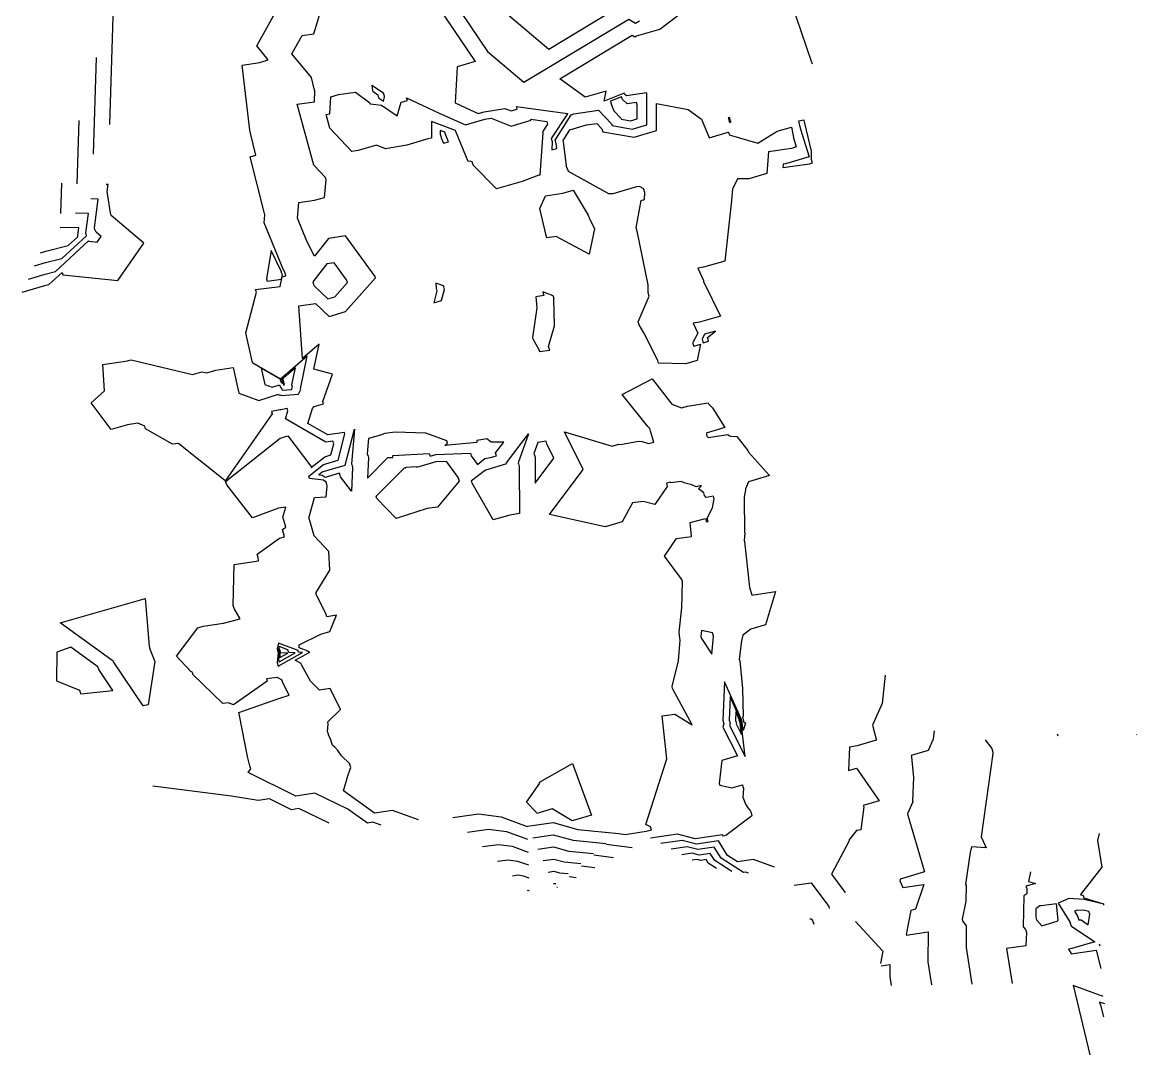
# Model space of a CAD drawing. Header units: metres. Extents: x 706150 to 707002, y 953723 to 954386.
# Drawn here: x 706855.5 to 707002.2, y 954018 to 954154 of the extents above; entities that cross this region are included whole.
import ezdxf

# ---------------------------------------------------------------- set-up
doc = ezdxf.new("R2010")
doc.units = ezdxf.units.M

msp = doc.modelspace()

# ---------------------------------------------------------------- linework, layer by layer
at = {"layer": 'CONTOUR_85'}
for points in [[(706925.3927, 954040.5828, 85), (706925.4765, 954040.5946, 85), (706925.5584, 954040.5723, 85), (706925.6921, 954040.559, 85)], [(706921.9681, 954039.6658, 85), (706922.0531, 954039.6782, 85), (706922.1272, 954039.6676, 85), (706922.2131, 954039.6367, 85)], [(706925.8286, 954040.091, 85), (706925.9342, 954040.0771, 85)]]:
    msp.add_polyline3d(points, dxfattribs=at)
at = {"layer": 'CONTOUR_86'}
for points in [[(706924.7111, 954042.0886, 86), (706925.4496, 954042.1929, 86), (706926.1708, 954041.9967, 86), (706927.3494, 954041.8794, 86)], [(706920.0004, 954041.5861, 86), (706920.7495, 954041.6953, 86), (706921.4021, 954041.6024, 86), (706922.1592, 954041.3293, 86)], [(706927.4586, 954041.5048, 86), (706928.3886, 954041.3827, 86)]]:
    msp.add_polyline3d(points, dxfattribs=at)
at = {"layer": 'CONTOUR_87'}
for points in [[(706918.0326, 954043.5064, 87), (706919.4459, 954043.7123, 87), (706920.6771, 954043.5371, 87), (706922.1053, 954043.022, 87)], [(706924.0294, 954043.5945, 87), (706925.4226, 954043.7912, 87), (706926.7832, 954043.4212, 87), (706929.0066, 954043.1997, 87)], [(706929.0886, 954042.9186, 87), (706930.843, 954042.6884, 87)]]:
    msp.add_polyline3d(points, dxfattribs=at)
at = {"layer": 'CONTOUR_88'}
for points in [[(706916.0649, 954045.4267, 88), (706918.1423, 954045.7294, 88), (706919.952, 954045.4719, 88), (706922.0513, 954044.7147, 88)], [(706923.3477, 954045.1004, 88), (706925.3957, 954045.3895, 88), (706927.3956, 954044.8456, 88), (706930.6639, 954044.5201, 88)], [(706930.7186, 954044.3324, 88), (706933.2974, 954043.994, 88)]]:
    msp.add_polyline3d(points, dxfattribs=at)
at = {"layer": 'CONTOUR_89'}
for points in [[(706914.0972, 954047.347, 89), (706916.8387, 954047.7465, 89), (706919.227, 954047.4066, 89), (706921.9974, 954046.4073, 89)], [(706922.666, 954046.6062, 89), (706925.3687, 954046.9878, 89), (706928.008, 954046.27, 89), (706932.3211, 954045.8404, 89)], [(706932.3486, 954045.7463, 89), (706935.7518, 954045.2996, 89)], [(706959.1384, 954035.9096, 89), (706959.3195, 954035.9359, 89), (706959.5056, 954035.6845, 89), (706959.6502, 954035.2217, 89)]]:
    msp.add_polyline3d(points, dxfattribs=at)
at = {"layer": 'CONTOUR_90'}
for points in [[(706922.4118, 954141.2153, 90), (706924.5047, 954140.9268, 90), (706924.6134, 954140.5791, 90), (706923.9464, 954139.5671, 90), (706923.9867, 954139.4382, 90), (706923.5946, 954133.8496, 90), (706923.4864, 954133.833, 90), (706921.2698, 954133.0332, 90), (706917.9059, 954132.0383, 90), (706914.8286, 954135.1681, 90), (706914.6899, 954135.6117, 90), (706914.4542, 954135.7038, 90), (706914.1767, 954135.6636, 90), (706912.5497, 954139.6086, 90), (706912.5141, 954139.7309, 90), (706909.3462, 954140.909, 90), (706909.3311, 954138.713, 90), (706908.8682, 954138.6482, 90), (706906.1004, 954137.8205, 90), (706903.28, 954137.3178, 90), (706902.0928, 954137.7944, 90), (706899.6935, 954137.0807, 90), (706898.863, 954136.9604, 90), (706895.9621, 954140.0383, 90), (706895.471, 954141.8314, 90), (706895.9806, 954141.9053, 90), (706896.078, 954144.1665, 90), (706897.123, 954144.4768, 90), (706899.3507, 954144.7843, 90), (706901.2093, 954143.3835, 90), (706901.2568, 954143.2315, 90), (706902.7771, 954143.0795, 90), (706904.8318, 954141.6476, 90), (706905.3464, 954143.4518, 90), (706906.1658, 954143.6944, 90), (706906.0616, 954144.0518, 90), (706910.3321, 954142.0094, 90), (706913.8146, 954140.4589, 90), (706916.3747, 954141.2169, 90), (706917.1881, 954141.3415, 90), (706919.8176, 954140.3188, 90), (706922.4451, 954141.1032, 90), (706922.4118, 954141.2153, 90)], [(706927.2168, 954134.7939, 90), (706927.1451, 954134.7829, 90), (706926.724, 954138.2582, 90), (706926.6697, 954138.4317, 90), (706927.5294, 954139.804, 90), (706929.7353, 954140.4594, 90), (706931.0812, 954140.6665, 90), (706931.7787, 954139.9318, 90), (706931.891, 954139.5466, 90), (706935.9978, 954138.8561, 90), (706938.9415, 954139.7253, 90), (706938.942, 954143.2998, 90), (706943.1306, 954142.4836, 90), (706944.8962, 954141.2333, 90), (706945.8551, 954138.9024, 90), (706945.8902, 954138.782, 90), (706948.4077, 954139.5313, 90), (706948.4128, 954139.5316, 90), (706948.5176, 954139.1721, 90), (706952.284, 954138.0478, 90), (706954.8193, 954139.6307, 90), (706956.7092, 954140.1897, 90), (706956.9782, 954138.7928, 90), (706957.0054, 954138.7059, 90), (706957.12, 954138.3128, 90), (706957.3509, 954137.5655, 90), (706956.7047, 954137.3754, 90), (706953.7161, 954136.9138, 90), (706953.4926, 954134.065, 90), (706951.0988, 954133.3535, 90), (706949.5989, 954133.3692, 90), (706948.9409, 954132.0128, 90), (706948.8047, 954130.5443, 90), (706948.8323, 954130.4497, 90), (706947.9312, 954122.5446, 90), (706945.1499, 954121.7181, 90), (706944.4127, 954121.6052, 90), (706945.1267, 954119.9684, 90), (706945.1564, 954119.8665, 90), (706947.3607, 954115.2861, 90), (706944.6109, 954114.4728, 90), (706943.7904, 954114.3488, 90), (706944.383, 954113.0219, 90), (706943.7215, 954111.7937, 90), (706943.7534, 954111.6846, 90), (706943.8615, 954111.3137, 90), (706944.7563, 954111.5873, 90), (706944.3013, 954109.443, 90), (706942.7949, 954108.9955, 90), (706939.2191, 954109.0711, 90), (706939.1111, 954109.4414, 90), (706939.0791, 954109.5511, 90), (706937.2941, 954113.0806, 90), (706936.6708, 954114.1461, 90), (706936.5561, 954114.5393, 90), (706937.9837, 954117.9235, 90), (706937.8607, 954118.3451, 90), (706937.8445, 954119.3983, 90), (706936.4217, 954126.4684, 90), (706936.2787, 954126.9261, 90), (706936.9347, 954130.5248, 90), (706937.3546, 954130.6502, 90), (706937.4104, 954131.5563, 90), (706937.2871, 954131.979, 90), (706937.2692, 954132.0363, 90), (706936.6974, 954132.3623, 90), (706936.3009, 954132.3007, 90), (706933.2087, 954131.3891, 90), (706932.6853, 954131.3853, 90), (706927.3638, 954134.3233, 90), (706927.2168, 954134.7939, 90)], [(706926.6241, 954131.4678, 90), (706927.9673, 954131.8651, 90), (706929.9763, 954128.5965, 90), (706930.0831, 954128.2303, 90), (706930.7971, 954126.7631, 90), (706930.1032, 954123.4244, 90), (706925.7294, 954125.7818, 90), (706924.5356, 954125.5974, 90), (706924.4409, 954125.9221, 90), (706923.5942, 954129.4552, 90), (706924.3303, 954131.1135, 90), (706926.6241, 954131.4678, 90)], [(706933.9786, 954047.1601, 90), (706934.8444, 954047.0465, 90), (706937.5841, 954047.4515, 90), (706938.2841, 954047.6594, 90), (706938.1729, 954048.0326, 90), (706937.5719, 954048.3537, 90), (706940.3175, 954057.0115, 90), (706939.6968, 954062.6334, 90), (706941.375, 954062.8859, 90), (706943.6494, 954061.4716, 90), (706941.0683, 954066.273, 90), (706940.9947, 954066.5252, 90), (706941.8484, 954069.892, 90), (706942.0877, 954072.6076, 90), (706942.0144, 954072.8591, 90), (706941.9164, 954073.6784, 90), (706942.2903, 954076.8897, 90), (706942.3779, 954080.3335, 90), (706942.2888, 954080.6127, 90), (706939.989, 954083.6749, 90), (706941.5843, 954085.983, 90), (706943.5651, 954086.2781, 90), (706943.3733, 954088.1032, 90), (706945.4045, 954088.6335, 90), (706945.536, 954088.192, 90), (706945.7569, 954088.2254, 90), (706945.7484, 954088.2545, 90), (706945.6169, 954088.696, 90), (706946.3356, 954090.0418, 90), (706946.5641, 954091.2094, 90), (706946.4537, 954091.5627, 90), (706945.4931, 954091.4149, 90), (706945.2741, 954091.6861, 90), (706945.1727, 954092.0338, 90), (706944.4789, 954092.5337, 90), (706944.841, 954092.9125, 90), (706944.8151, 954093.0015, 90), (706944.1662, 954092.8106, 90), (706943.5907, 954093.0829, 90), (706942.726, 954093.2916, 90), (706942.2134, 954093.5233, 90), (706940.8096, 954093.3534, 90), (706940.7868, 954093.4317, 90), (706940.2552, 954093.2735, 90), (706940.3723, 954092.8718, 90), (706938.7316, 954090.4702, 90), (706937.2053, 954090.8944, 90), (706935.8019, 954090.6849, 90), (706934.4385, 954088.2015, 90), (706932.1907, 954087.5367, 90), (706924.8598, 954089.176, 90), (706929.2866, 954095.0969, 90), (706926.8537, 954100.0501, 90), (706933.1171, 954098.1661, 90), (706933.9758, 954098.4204, 90), (706934.2271, 954098.366, 90), (706936.5945, 954098.802, 90), (706937.0502, 954098.7986, 90), (706937.9006, 954098.5071, 90), (706938.5841, 954098.7105, 90), (706938.1811, 954100.1233, 90), (706938.0679, 954100.5113, 90), (706937.8031, 954100.7426, 90), (706934.4155, 954104.9492, 90), (706938.4049, 954107.0146, 90), (706940.9545, 954103.6899, 90), (706942.2312, 954103.2055, 90), (706943.05, 954103.4466, 90), (706945.7757, 954103.8659, 90), (706945.8109, 954103.7454, 90), (706946.3135, 954103.2039, 90), (706947.9664, 954100.6256, 90), (706945.5003, 954099.8968, 90), (706945.5372, 954099.7701, 90), (706945.5457, 954099.6471, 90), (706945.5822, 954099.5221, 90), (706945.6307, 954099.4541, 90), (706945.7712, 954099.3062, 90), (706948.3246, 954099.6783, 90), (706948.5407, 954099.5301, 90), (706948.7672, 954099.4632, 90), (706949.5134, 954099.4391, 90), (706950.9814, 954097.6013, 90), (706951.0434, 954097.3888, 90), (706953.8096, 954094.2803, 90), (706951.0529, 954093.4686, 90), (706950.6571, 954092.5365, 90), (706950.6886, 954092.4285, 90), (706950.5118, 954091.4393, 90), (706950.528, 954086.8461, 90), (706950.5639, 954086.7231, 90), (706950.5022, 954085.7318, 90), (706950.5425, 954085.5938, 90), (706951.1995, 954079.574, 90), (706951.4872, 954078.6071, 90), (706951.5092, 954078.5316, 90), (706954.6195, 954079.0121, 90), (706953.3166, 954074.6347, 90), (706951.3804, 954074.0594, 90), (706950.3007, 954073.2896, 90), (706950.1226, 954072.5431, 90), (706949.83, 954070.1136, 90), (706949.9016, 954069.8845, 90), (706950.2913, 954066.2687, 90), (706950.3463, 954062.6025, 90), (706950.2793, 954062.3856, 90), (706950.2984, 954062.3245, 90), (706950.4206, 954061.9056, 90), (706950.6498, 954061.7033, 90), (706950.3636, 954060.7362, 90), (706950.236, 954061.7987, 90), (706950.2344, 954061.8042, 90), (706950.096, 954062.2787, 90), (706947.9008, 954067.119, 90), (706947.6839, 954062.0613, 90), (706947.8223, 954061.5868, 90), (706947.8239, 954061.5813, 90), (706947.6701, 954061.1601, 90), (706949.5978, 954057.3704, 90), (706947.5731, 954056.769, 90), (706947.2175, 954053.7523, 90), (706947.2905, 954053.5022, 90), (706948.8753, 954053.1511, 90), (706950.2628, 954053.5633, 90), (706950.3199, 954053.3674, 90), (706950.4028, 954053.0833, 90), (706950.3118, 954051.935, 90), (706950.4809, 954051.5137, 90), (706950.6623, 954051.0048, 90), (706950.9747, 954050.5309, 90), (706951.287, 954050.1698, 90), (706951.3656, 954050.0046, 90), (706951.4885, 954049.5832, 90), (706951.5068, 954049.5246, 90), (706951.4542, 954049.4631, 90), (706948.0701, 954046.8845, 90), (706947.7735, 954046.7968, 90), (706947.6497, 954046.9945, 90), (706944.0235, 954046.4466, 90), (706941.6977, 954047.0775, 90), (706938.1768, 954046.5504, 90)], [(706898.82, 954092.2178, 90), (706897.3836, 954094.1107, 90), (706897.3185, 954094.3189, 90), (706897.2392, 954094.5907, 90), (706895.3425, 954094.0302, 90), (706894.9494, 954094.3154, 90), (706894.5545, 954094.3612, 90), (706894.5326, 954094.4314, 90), (706894.9464, 954094.7629, 90), (706897.9916, 954095.6628, 90), (706899.2239, 954100.3935, 90), (706898.8132, 954095.8385, 90), (706898.8349, 954095.7688, 90), (706898.9546, 954095.3585, 90), (706898.82, 954092.2178, 90)], [(706920.8916, 954095.4817, 90), (706920.9219, 954089.2833, 90), (706919.6605, 954089.095, 90), (706917.4686, 954088.4503, 90), (706914.7125, 954093.2811, 90), (706914.6103, 954093.6315, 90), (706916.4283, 954095.0522, 90), (706916.6495, 954095.0949, 90), (706919.2609, 954095.8707, 90), (706919.2284, 954095.982, 90), (706922.126, 954099.7972, 90), (706920.7439, 954095.9617, 90), (706920.7764, 954095.8502, 90), (706920.8916, 954095.4817, 90)], [(706912.9757, 954093.5339, 90), (706910.14, 954090.1391, 90), (706908.7742, 954089.9411, 90), (706904.6728, 954088.6489, 90), (706902.1549, 954091.2919, 90), (706902.062, 954091.5893, 90), (706905.7879, 954095.3303, 90), (706905.9745, 954095.3306, 90), (706905.9746, 954095.4112, 90), (706907.3789, 954095.4847, 90), (706907.4104, 954095.3766, 90), (706909.9675, 954096.136, 90), (706911.2922, 954096.1913, 90), (706911.3215, 954096.0908, 90), (706912.8329, 954094.0139, 90), (706912.8746, 954093.8802, 90), (706912.9757, 954093.5339, 90)], [(706944.8634, 954073.9037, 90), (706944.7866, 954073.1166, 90), (706944.8636, 954072.8525, 90), (706946.2198, 954070.7614, 90), (706946.456, 954073.0909, 90), (706946.393, 954073.3068, 90), (706946.316, 954073.5709, 90), (706944.8634, 954073.9037, 90)], [(706927.8971, 954056.3643, 90), (706930.3503, 954049.6746, 90), (706930.3823, 954049.5649, 90), (706927.8674, 954048.8166, 90), (706925.2225, 954050.4024, 90), (706923.1874, 954049.8031, 90), (706923.1348, 954049.9834, 90), (706921.8458, 954051.2831, 90), (706923.6001, 954053.7885, 90), (706923.5576, 954053.9342, 90), (706927.8971, 954056.3643, 90)], [(706912.1294, 954049.2673, 90), (706915.5351, 954049.7636, 90), (706918.5019, 954049.3414, 90), (706921.9435, 954048.1, 90)], [(706921.9843, 954048.1121, 90), (706925.3418, 954048.5861, 90), (706928.6204, 954047.6944, 90), (706933.9784, 954047.1608, 90)], [(706957.0749, 954040.3364, 90), (706959.3136, 954040.6626, 90), (706961.6147, 954037.5534, 90), (706961.6983, 954037.286, 90)]]:
    msp.add_polyline3d(points, dxfattribs=at)
at = {"layer": 'CONTOUR_91'}
for points in [[(706906.3429, 954161.7841, 91), (706915.0706, 954148.8172, 91), (706912.7203, 954148.1223, 91), (706912.4675, 954143.3749, 91), (706914.4096, 954142.4461, 91), (706915.4804, 954141.9694, 91), (706916.2676, 954142.2024, 91), (706919.0038, 954142.6216, 91), (706919.8123, 954142.3072, 91), (706920.6203, 954142.5484, 91), (706920.513, 954142.9083, 91), (706927.2364, 954141.9817, 91), (706927.2536, 954141.9267, 91), (706925.111, 954138.6759, 91), (706925.2404, 954138.2618, 91), (706925.1637, 954137.1681, 91), (706925.8356, 954137.3674, 91), (706925.7541, 954138.0403, 91), (706925.622, 954138.4628, 91), (706927.7151, 954141.804, 91), (706928.0642, 954141.9077, 91), (706931.3411, 954142.4119, 91), (706933.0393, 954140.623, 91), (706933.112, 954140.3738, 91), (706935.7691, 954139.927, 91), (706937.6737, 954140.4894, 91), (706937.6743, 954144.5601, 91), (706937.6373, 954144.687, 91), (706934.9967, 954144.2824, 91), (706934.7447, 954144.513, 91), (706934.7016, 954144.651, 91), (706932.0646, 954143.6084, 91), (706932.3082, 954144.91, 91), (706929.5814, 954144.0998, 91), (706926.2357, 954146.5518, 91), (706935.7492, 954152.2823, 91), (706936.1054, 954152.0705, 91), (706936.3081, 954152.1855, 91), (706939.3911, 954153.0928, 91), (706944.1233, 954156.6805, 91)], [(706956.0397, 954158.5504, 91), (706959.3139, 954148.8788, 91), (706959.433, 954148.4978, 91)], [(706907.6304, 954048.9473, 91), (706904.22, 954050.1919, 91), (706901.8598, 954049.847, 91), (706897.773, 954052.7581, 91), (706898.3352, 954054.7723, 91), (706898.6583, 954055.6442, 91), (706898.7186, 954055.8651, 91), (706898.6011, 954056.268, 91), (706898.5786, 954056.3451, 91), (706897.4831, 954057.3655, 91), (706897.0199, 954058.0944, 91), (706896.6007, 954058.5435, 91), (706896.3235, 954058.8101, 91), (706896.1226, 954059.3158, 91), (706896.0333, 954059.6222, 91), (706895.8031, 954060.12, 91), (706895.7652, 954060.2501, 91), (706895.6558, 954060.6, 91), (706895.7607, 954061.5724, 91), (706895.6792, 954061.8519, 91), (706897.3545, 954063.4805, 91), (706895.9896, 954066.2505, 91), (706894.6107, 954066.0451, 91), (706893.4202, 954067.2209, 91), (706892.247, 954069.3795, 91), (706892.1963, 954069.5535, 91), (706891.4023, 954069.9661, 91), (706893.3359, 954071.0547, 91), (706893.1166, 954071.0638, 91), (706893.0884, 954071.1606, 91), (706891.9347, 954071.5955, 91), (706891.9421, 954072.0151, 91), (706894.7884, 954073.4042, 91), (706895.9669, 954073.756, 91), (706896.8296, 954075.8875, 91), (706895.5598, 954075.697, 91), (706895.4692, 954076.0077, 91), (706894.1572, 954078.661, 91), (706894.1595, 954078.9003, 91), (706895.9681, 954081.8164, 91), (706895.842, 954084.2834, 91), (706893.9053, 954086.3737, 91), (706893.8262, 954086.6449, 91), (706893.2669, 954088.5136, 91), (706893.2119, 954088.6982, 91), (706893.9599, 954091.4076, 91), (706895.4847, 954091.4858, 91), (706895.6102, 954092.95, 91), (706895.5547, 954093.1277, 91), (706895.4665, 954093.43, 91), (706895.1311, 954093.6733, 91), (706893.2843, 954093.8875, 91), (706893.1816, 954094.2162, 91), (706895.117, 954095.7663, 91), (706897.0418, 954096.3351, 91), (706897.9421, 954099.7914, 91), (706897.8919, 954099.9636, 91), (706895.6803, 954099.6431, 91), (706893.0703, 954101.1506, 91), (706893.6657, 954103.1336, 91), (706893.914, 954103.3782, 91), (706895.1332, 954103.7392, 91), (706895.0385, 954104.0424, 91), (706896.3204, 954107.6596, 91), (706893.8748, 954108.3155, 91), (706894.5509, 954111.5962, 91), (706892.3845, 954109.7168, 91), (706891.8966, 954116.6247, 91), (706894.0603, 954116.94, 91), (706895.868, 954115.2542, 91), (706898.0082, 954115.8878, 91), (706901.9721, 954120.3413, 91), (706901.9215, 954120.515, 91), (706898.0135, 954125.8465, 91), (706895.7648, 954125.5124, 91), (706893.9296, 954123.1781, 91), (706892.9478, 954125.1706, 91), (706891.7129, 954128.1679, 91), (706891.8992, 954130.2522, 91), (706893.9532, 954130.5395, 91), (706895.2592, 954130.9282, 91), (706895.4636, 954133.2376, 91), (706895.3799, 954133.5247, 91), (706893.8441, 954135.1542, 91), (706891.6419, 954143.1953, 91), (706893.9271, 954143.5265, 91), (706893.9885, 954144.9518, 91), (706893.9088, 954145.2251, 91), (706893.556, 954146.6951, 91), (706890.956, 954149.8219, 91), (706892.3059, 954152.2403, 91), (706893.859, 954152.4654, 91), (706895.1843, 954156.8092, 91)], [(706901.4898, 954145.6762, 91), (706901.5964, 954144.9995, 91), (706901.6311, 954144.8885, 91), (706902.2604, 954144.4141, 91), (706902.368, 954144.0452, 91), (706903.0064, 954143.6003, 91), (706903.1663, 954144.1609, 91), (706903.1339, 954144.272, 91), (706903.0263, 954144.6409, 91), (706901.4898, 954145.6762, 91)], [(706948.4796, 954141.4005, 91), (706948.4698, 954141.4051, 91), (706948.3874, 954141.3925, 91), (706948.4288, 954141.2918, 91), (706948.5672, 954140.8174, 91), (706948.6068, 954140.8292, 91), (706948.6268, 954140.8305, 91), (706948.6283, 954140.8252, 91), (706948.684, 954140.8086, 91), (706948.7971, 954140.8792, 91), (706948.703, 954140.9535, 91), (706948.5562, 954141.4233, 91), (706948.4796, 954141.4005, 91)], [(706959.3577, 954137.0232, 91), (706958.494, 954140.7, 91), (706958.374, 954141.084, 91), (706957.664, 954140.978, 91), (706957.7791, 954140.3806, 91), (706957.9107, 954139.9594, 91), (706957.9278, 954139.9006, 91), (706959.0468, 954136.2789, 91), (706955.9153, 954135.3579, 91), (706955.6239, 954135.3129, 91), (706955.5868, 954134.8393, 91), (706955.9421, 954134.888, 91), (706959.0981, 954135.3503, 91), (706959.4866, 954135.4658, 91), (706959.3532, 954135.8925, 91), (706959.3577, 954137.0232, 91)], [(706910.4963, 954139.7466, 91), (706910.4927, 954139.2312, 91), (706910.6044, 954138.8483, 91), (706910.6327, 954138.7512, 91), (706910.912, 954138.0606, 91), (706911.5758, 954138.2588, 91), (706911.2252, 954139.1089, 91), (706911.1053, 954139.5202, 91), (706910.4963, 954139.7466, 91)], [(706909.6599, 954117.0528, 91), (706910.6462, 954117.3443, 91), (706911.0485, 954118.7822, 91), (706910.949, 954119.1234, 91), (706910.9085, 954119.2622, 91), (706909.901, 954119.6198, 91), (706909.9369, 954118.9759, 91), (706910.0364, 954118.6347, 91), (706909.6599, 954117.0528, 91)], [(706925.5184, 954114.0043, 91), (706925.4542, 954117.5796, 91), (706925.4663, 954117.6219, 91), (706925.368, 954117.9519, 91), (706923.9951, 954118.5045, 91), (706924.0393, 954118.363, 91), (706924.0338, 954118.3262, 91), (706924.1327, 954117.987, 91), (706923.0916, 954117.8315, 91), (706923.2059, 954116.3666, 91), (706922.6311, 954112.4622, 91), (706922.6849, 954112.278, 91), (706923.4649, 954110.9127, 91), (706923.55, 954110.621, 91), (706924.9033, 954110.8171, 91), (706924.8445, 954111.0054, 91), (706924.7594, 954111.2971, 91), (706925.5184, 954114.0043, 91)], [(706945.2927, 954112.905, 91), (706944.9449, 954112.2593, 91), (706945.0461, 954111.9124, 91), (706945.0849, 954111.7793, 91), (706945.8163, 954112.0029, 91), (706945.7515, 954112.2253, 91), (706945.6763, 954112.4829, 91), (706946.7016, 954113.3217, 91), (706945.2927, 954112.905, 91)], [(706908.6085, 954099.8931, 91), (706904.5794, 954100.0197, 91), (706903.1876, 954099.812, 91), (706902.6211, 954099.5976, 91), (706901.0638, 954099.1548, 91), (706900.8836, 954097.1565, 91), (706900.9854, 954096.8307, 91), (706901.0304, 954096.6765, 91), (706900.9145, 954093.9713, 91), (706903.5982, 954096.6659, 91), (706904.2377, 954096.6669, 91), (706904.238, 954096.9431, 91), (706909.051, 954097.1951, 91), (706909.1591, 954096.8247, 91), (706909.9128, 954097.0485, 91), (706914.4527, 954097.238, 91), (706914.5532, 954096.8936, 91), (706915.3869, 954095.748, 91), (706916.378, 954096.5225, 91), (706917.1133, 954096.6645, 91), (706917.8909, 954096.8955, 91), (706917.7829, 954097.2657, 91), (706918.873, 954098.701, 91), (706917.195, 954098.6768, 91), (706916.6285, 954099.1071, 91), (706915.3037, 954098.914, 91), (706915.2902, 954098.6613, 91), (706911.0861, 954098.248, 91), (706911.4479, 954098.5572, 91), (706911.3642, 954098.8442, 91), (706908.6085, 954099.8931, 91)], [(706924.5391, 954098.4714, 91), (706924.4432, 954098.8002, 91), (706923.341, 954098.6364, 91), (706922.8227, 954097.1982, 91), (706922.9308, 954096.8276, 91), (706922.965, 954096.7182, 91), (706922.9818, 954093.2942, 91), (706925.4564, 954096.604, 91), (706924.5391, 954098.4714, 91)], [(706969.0481, 954067.9988, 91), (706968.6669, 954064.2632, 91), (706967.3779, 954061.4219, 91), (706967.8464, 954059.5822, 91), (706967.8867, 954059.447, 91), (706965.3651, 954058.6991, 91), (706964.3467, 954058.5466, 91), (706964.2222, 954055.4641, 91), (706965.2751, 954055.7784, 91), (706968.2391, 954051.459, 91), (706966.1701, 954050.8445, 91), (706966.2261, 954050.6655, 91), (706965.8316, 954047.6455, 91), (706965.2613, 954047.5607, 91), (706964.2645, 954046.2893, 91), (706964.3009, 954046.1728, 91), (706961.9703, 954041.7916, 91), (706963.7238, 954039.4222, 91), (706963.7463, 954039.3503, 91)], [(706950.6346, 954057.2865, 91), (706950.0978, 954061.7553, 91), (706950.0409, 954061.9503, 91), (706949.9578, 954062.2353, 91), (706948.6393, 954065.1426, 91), (706948.509, 954062.1047, 91), (706948.5922, 954061.8197, 91), (706948.649, 954061.6247, 91), (706948.5566, 954061.3718, 91), (706950.6346, 954057.2865, 91)], [(706954.4883, 954042.7371, 91), (706951.7382, 954043.7366, 91), (706949.612, 954043.4168, 91), (706948.3047, 954044.2636, 91), (706947.1058, 954046.1777, 91), (706944.2102, 954045.7402, 91), (706942.3529, 954046.244, 91), (706939.5413, 954045.8231, 91)], [(706965.1369, 954035.5797, 91), (706968.7526, 954031.6666, 91), (706968.4401, 954030.0618, 91)], [(706968.5361, 954029.7323, 91), (706969.6623, 954029.9017, 91), (706969.6573, 954028.3466, 91), (706969.8435, 954027.1648, 91)]]:
    msp.add_polyline3d(points, dxfattribs=at)
at = {"layer": 'CONTOUR_92'}
for points in [[(706907.5051, 954163.8328, 92), (706916.7187, 954150.1439, 92), (706921.493, 954146.0893, 92), (706935.3105, 954154.4124, 92), (706936.204, 954153.8811, 92), (706936.7125, 954154.1697, 92)], [(706902.7124, 954048.2564, 92), (706901.6411, 954048.6474, 92), (706900.8997, 954048.5391, 92), (706898.3302, 954050.3694, 92), (706893.9893, 954052.469, 92), (706891.4825, 954052.0966, 92), (706885.2003, 954055.1733, 92), (706885.543, 954055.6795, 92), (706885.4266, 954056.0785, 92), (706885.1443, 954057.2954, 92), (706884.0907, 954062.6803, 92), (706883.9764, 954063.0724, 92), (706889.2275, 954064.9484, 92), (706890.6248, 954065.3615, 92), (706890.619, 954065.3945, 92), (706889.7534, 954066.9872, 92), (706889.6317, 954067.4044, 92), (706889.0308, 954067.7168, 92), (706887.6132, 954067.5102, 92), (706887.6965, 954067.2246, 92), (706883.2839, 954064.1019, 92), (706882.5994, 954064.3767, 92), (706881.8876, 954064.271, 92), (706877.93, 954068.0825, 92), (706877.9169, 954068.2192, 92), (706877.8624, 954068.4061, 92), (706877.6561, 954068.4914, 92), (706875.7981, 954070.492, 92), (706878.5716, 954074.244, 92), (706879.3051, 954074.4623, 92), (706881.9629, 954074.8454, 92), (706884.1409, 954075.4301, 92), (706883.3503, 954076.8067, 92), (706883.2375, 954077.1933, 92), (706883.3483, 954082.59, 92), (706886.5567, 954083.0667, 92), (706886.5477, 954083.4863, 92), (706886.4184, 954083.9205, 92), (706889.3144, 954086.0309, 92), (706890.0039, 954086.236, 92), (706889.7323, 954087.1722, 92), (706890.1793, 954087.5182, 92), (706889.916, 954088.3978, 92), (706889.7874, 954088.8297, 92), (706890.1493, 954090.1406, 92), (706889.1868, 954089.9969, 92), (706885.77, 954088.74, 92), (706882.3838, 954093.0503, 92), (706882.2452, 954093.5257, 92), (706889.4089, 954099.2027, 92), (706890.4352, 954099.5076, 92), (706893.4433, 954095.509, 92), (706893.4945, 954095.3335, 92), (706895.2875, 954096.7696, 92), (706896.092, 954097.0073, 92), (706896.4682, 954098.4518, 92), (706896.3658, 954098.8032, 92), (706895.4415, 954098.6692, 92), (706890.1184, 954101.7438, 92), (706890.435, 954102.7982, 92), (706890.3402, 954103.1234, 92), (706889.5076, 954102.9301, 92), (706889.3631, 954102.9469, 92), (706888.2906, 954102.747, 92), (706888.3831, 954102.4297, 92), (706882.2236, 954093.6437, 92), (706882.1922, 954093.6702, 92), (706882.1461, 954093.6633, 92), (706876.3108, 954098.2741, 92), (706876.0367, 954098.5188, 92), (706875.2622, 954098.4065, 92), (706871.7194, 954100.4495, 92), (706871.6232, 954100.7794, 92), (706870.6786, 954101.1875, 92), (706869.3383, 954100.9865, 92), (706867.1665, 954100.3462, 92), (706864.5558, 954103.8732, 92), (706866.284, 954105.4431, 92), (706866.09, 954108.9116, 92), (706869.3375, 954109.3964, 92), (706869.6314, 954109.4833, 92), (706869.8247, 954109.5227, 92), (706877.8852, 954107.6073, 92), (706879.1149, 954107.9725, 92), (706879.7838, 954107.8219, 92), (706880.949, 954108.1681, 92), (706883.2495, 954108.5098, 92), (706884.0048, 954105.1211, 92), (706886.6376, 954104.1712, 92), (706889.2102, 954105.0015, 92), (706889.2424, 954104.8984, 92), (706889.4979, 954104.9231, 92), (706889.5388, 954104.8266, 92), (706891.8555, 954105.0207, 92), (706892.1286, 954105.6309, 92), (706892.1043, 954105.7144, 92), (706892.9947, 954110.0351, 92), (706889.4807, 954106.9864, 92), (706889.4474, 954107.0061, 92), (706885.8079, 954109.0835, 92), (706885.7177, 954109.366, 92), (706884.9189, 954113.098, 92), (706886.2979, 954118.4523, 92), (706886.1949, 954118.8053, 92), (706889.419, 954119.2076, 92), (706889.6911, 954120.4402, 92), (706890.1858, 954120.586, 92), (706890.0664, 954120.9953, 92), (706889.8342, 954121.4667, 92), (706887.3142, 954127.5829, 92), (706887.4091, 954128.645, 92), (706887.3127, 954128.9755, 92), (706885.4631, 954136.2785, 92), (706886.2076, 954136.4982, 92), (706885.5258, 954139.3964, 92), (706885.4214, 954139.7546, 92), (706884.4265, 954148.3503, 92), (706886.7418, 954148.6877, 92), (706887.8622, 954149.0194, 92), (706886.3336, 954150.8577, 92), (706889.2002, 954155.9935, 92)], [(706933.3447, 954142.3204, 92), (706934.2999, 954141.3142, 92), (706934.3329, 954141.2009, 92), (706935.5405, 954140.9979, 92), (706936.406, 954141.2535, 92), (706936.4063, 954143.1034, 92), (706936.3131, 954143.4229, 92), (706935.1131, 954143.2391, 92), (706934.4787, 954143.8196, 92), (706934.3701, 954144.1669, 92), (706932.8841, 954143.5794, 92), (706932.9455, 954143.3689, 92), (706933.0297, 954143.0994, 92), (706933.3447, 954142.3204, 92)], [(706895.5825, 954122.1642, 92), (706893.7088, 954119.7808, 92), (706893.7977, 954119.4758, 92), (706893.8488, 954119.3008, 92), (706895.707, 954117.5679, 92), (706896.608, 954117.8346, 92), (706898.2766, 954119.7094, 92), (706898.1742, 954120.0605, 92), (706896.5291, 954122.3048, 92), (706895.5825, 954122.1642, 92)], [(706889.5693, 954106.5881, 92), (706889.6064, 954106.5556, 92), (706889.6207, 954106.5064, 92), (706889.5887, 954106.5261, 92), (706889.5693, 954106.5881, 92)], [(706872.0622, 954064.0938, 92), (706871.3737, 954063.9903, 92), (706867.486, 954069.7644, 92), (706867.4641, 954069.8395, 92), (706860.4699, 954074.8998, 92), (706871.2207, 954077.9618, 92), (706871.6417, 954078.0863, 92), (706872.1697, 954071.8419, 92), (706872.2347, 954071.6189, 92), (706872.3097, 954071.3619, 92), (706872.9356, 954069.7917, 92), (706872.0622, 954064.0938, 92)], [(706892.3651, 954071.0053, 92), (706891.8391, 954071.0271, 92), (706891.7714, 954071.2593, 92), (706889.1857, 954072.234, 92), (706889.0323, 954071.4593, 92), (706889.028, 954071.4572, 92), (706889.1648, 954070.9883, 92), (706889.1723, 954070.9793, 92), (706889.168, 954070.9772, 92), (706889.0405, 954069.6287, 92), (706889.1645, 954069.2035, 92), (706892.3651, 954071.0053, 92)], [(706950.1395, 954060.2144, 92), (706949.9596, 954061.7119, 92), (706949.8475, 954062.0964, 92), (706949.8196, 954062.1919, 92), (706949.3778, 954063.1661, 92), (706949.3341, 954062.1481, 92), (706949.362, 954062.0526, 92), (706949.4741, 954061.6681, 92), (706949.4432, 954061.5834, 92), (706950.1395, 954060.2144, 92)], [(706975.4997, 954060.6743, 92), (706975.3875, 954059.575, 92), (706974.7057, 954058.0722, 92), (706972.4716, 954057.4114, 92), (706972.5272, 954057.2372, 92), (706972.7639, 954054.5332, 92), (706972.6482, 954051.4706, 92), (706972.6879, 954051.3437, 92), (706971.9758, 954049.7475, 92), (706972.0235, 954049.5841, 92), (706974.2206, 954042.0912, 92), (706971.0112, 954041.1406, 92), (706970.9999, 954040.8494, 92), (706971.0056, 954040.8298, 92), (706971.3896, 954040.0527, 92), (706974.1341, 954040.4624, 92), (706973.0342, 954037.2119, 92), (706972.4143, 954037.0286, 92), (706971.7992, 954033.8704, 92)], [(706951.073, 954041.9286, 92), (706950.6957, 954042.0657, 92), (706950.4041, 954042.0218, 92), (706947.4584, 954043.9297, 92), (706946.562, 954045.3609, 92), (706944.3968, 954045.0338, 92), (706943.008, 954045.4105, 92), (706940.9058, 954045.0957, 92)], [(706971.8276, 954033.7729, 92), (706974.6888, 954034.2033, 92), (706974.6763, 954030.2521, 92), (706975.1493, 954027.2491, 92)]]:
    msp.add_polyline3d(points, dxfattribs=at)
at = {"layer": 'CONTOUR_93'}
for points in [[(706911.4106, 954161.8055, 93), (706924.7717, 954150.4586, 93), (706934.8718, 954156.5425, 93)], [(706866.9855, 954140.5032, 93), (706867.5224, 954157.6049, 93)], [(706855.4838, 954118.4382, 93), (706858.4459, 954119.3199, 93), (706858.9808, 954119.4532, 93), (706860.7183, 954121.0508, 93), (706860.8082, 954120.7426, 93), (706868.0391, 954119.97, 93), (706871.4793, 954124.9049, 93), (706867.1919, 954128.5567, 93), (706867.1527, 954128.6407, 93), (706866.6508, 954131.691, 93), (706866.7719, 954132.6062, 93), (706866.5354, 954132.609, 93)], [(706889.7144, 954120.7259, 93), (706889.6574, 954120.9215, 93), (706889.5744, 954121.2059, 93), (706888.2365, 954123.9462, 93), (706887.6249, 954120.1767, 93), (706887.7048, 954119.9025, 93), (706889.5844, 954120.137, 93), (706889.7144, 954120.7259, 93)], [(706889.6099, 954106.8874, 93), (706889.4366, 954106.9898, 93), (706886.9071, 954108.4336, 93), (706887.3871, 954106.28, 93), (706888.3785, 954105.9223, 93), (706889.3472, 954106.235, 93), (706889.4529, 954105.8969, 93), (706889.5491, 954105.9062, 93), (706889.7072, 954105.5333, 93), (706890.9128, 954105.6343, 93), (706891.055, 954105.9518, 93), (706890.9751, 954106.2255, 93), (706891.4385, 954108.4739, 93), (706889.6099, 954106.8874, 93)], [(706889.4825, 954106.8324, 93), (706889.6753, 954106.6632, 93), (706889.7499, 954106.4074, 93), (706889.5833, 954106.5098, 93), (706889.4825, 954106.8324, 93)], [(706867.4091, 954065.9863, 93), (706865.54, 954068.7623, 93), (706865.4439, 954069.0918, 93), (706861.8616, 954071.6837, 93), (706860.0118, 954071.0257, 93), (706859.9982, 954067.2512, 93), (706863.0308, 954066.0463, 93), (706863.1129, 954065.7647, 93), (706863.1708, 954065.5663, 93), (706867.4091, 954065.9863, 93)], [(706891.3943, 954070.9559, 93), (706890.5616, 954070.9905, 93), (706890.4544, 954071.358, 93), (706889.2809, 954071.8003, 93), (706889.2113, 954071.4487, 93), (706889.1443, 954071.4174, 93), (706889.2346, 954071.1079, 93), (706889.3513, 954070.9687, 93), (706889.2843, 954070.9374, 93), (706889.2001, 954070.0474, 93), (706889.282, 954069.7667, 93), (706891.3943, 954070.9559, 93)], [(706982.2015, 954059.4998, 93), (706983.0754, 954058.3547, 93), (706983.0818, 954058.3327, 93), (706983.2154, 954057.8747, 93), (706983.2246, 954057.7201, 93), (706983.2295, 954057.7034, 93), (706981.7056, 954046.7005, 93), (706982.3322, 954045.2601, 93), (706980.4281, 954045.395, 93), (706980.2541, 954044.6397, 93), (706979.6442, 954040.5077, 93), (706979.6925, 954040.342, 93), (706979.6688, 954038.2465, 93), (706979.1681, 954035.8804, 93), (706979.2268, 954035.6791, 93), (706979.7043, 954034.9978, 93), (706979.6952, 954032.1576, 93), (706980.4552, 954027.3335, 93)], [(706895.8635, 954048.5076, 93), (706891.8887, 954050.4302, 93), (706890.9264, 954050.2872, 93), (706887.9984, 954051.7212, 93), (706886.5366, 954051.4973, 93), (706883.0043, 954052.0811, 93), (706872.6544, 954053.3931, 93)], [(706948.857, 954042.1418, 93), (706946.6121, 954043.5958, 93), (706946.0181, 954044.5442, 93), (706944.5834, 954044.3274, 93), (706943.6632, 954044.577, 93), (706942.2702, 954044.3684, 93)]]:
    msp.add_polyline3d(points, dxfattribs=at)
at = {"layer": 'CONTOUR_94'}
for points in [[(706864.8436, 954136.5969, 94), (706865.2433, 954149.3303, 94)], [(706856.2797, 954120.1679, 94), (706858.4853, 954120.8244, 94), (706859.8331, 954121.1601, 94), (706864.2113, 954125.1857, 94), (706864.225, 954125.1387, 94), (706865.328, 954125.0208, 94), (706865.8528, 954125.7736, 94), (706865.1988, 954126.3307, 94), (706865.0193, 954126.7148, 94), (706864.9865, 954126.9144, 94), (706865.4885, 954130.7076, 94), (706864.5085, 954130.7191, 94)], [(706889.739, 954106.7884, 94), (706889.6935, 954106.8153, 94), (706889.7441, 954106.7709, 94), (706889.879, 954106.3084, 94), (706889.8352, 954106.3353, 94), (706889.8757, 954106.2399, 94), (706889.9701, 954106.2478, 94), (706889.9813, 954106.2727, 94), (706889.846, 954106.7366, 94), (706889.8823, 954106.9127, 94), (706889.739, 954106.7884, 94)], [(706889.4802, 954071.0179, 94), (706889.3615, 954071.4248, 94), (706889.2606, 954071.3775, 94), (706889.3043, 954071.2275, 94), (706889.4802, 954071.0179, 94)], [(706890.4235, 954070.9065, 94), (706889.5015, 954070.9448, 94), (706889.4006, 954070.8975, 94), (706889.3598, 954070.466, 94), (706889.3995, 954070.33, 94), (706890.4235, 954070.9065, 94)], [(706991.6847, 954060.3031, 94), (706991.7708, 954060.0077, 94)], [(706946.8677, 954042.5482, 94), (706945.7658, 954043.2619, 94), (706945.4743, 954043.7274, 94), (706944.7701, 954043.621, 94), (706944.3184, 954043.7435, 94), (706943.6347, 954043.6411, 94)], [(706988.1965, 954042.1211, 94), (706987.9218, 954040.8284, 94), (706988.8384, 954040.5876, 94), (706987.5813, 954040.2134, 94), (706987.6752, 954039.913, 94), (706987.6753, 954039.2232, 94), (706987.3026, 954038.9499, 94), (706987.2256, 954034.8919, 94), (706987.2451, 954034.8249, 94), (706987.5207, 954034.513, 94), (706987.636, 954034.1439, 94), (706987.5465, 954032.3699, 94), (706985.0377, 954032.0094, 94), (706985.761, 954027.4179, 94)]]:
    msp.add_polyline3d(points, dxfattribs=at)
at = {"layer": 'CONTOUR_95'}
for points in [[(706862.7017, 954132.6906, 95), (706862.9643, 954141.0558, 95)], [(706857.0757, 954121.8976, 95), (706858.5246, 954122.3289, 95), (706860.6854, 954122.867, 95), (706863.9263, 954125.8469, 95), (706863.8671, 954126.2553, 95), (706864.2051, 954128.809, 95), (706862.4816, 954128.8292, 95)], [(707002.145, 954060.1972, 95), (707002.157, 954060.1559, 95)], [(706997.21, 954047.1808, 95), (706997.0133, 954046.2549, 95), (706997.5482, 954042.7176, 95), (706994.7668, 954039.1305, 95), (706994.7863, 954039.0639, 95), (706995.1, 954039.0115, 95), (706995.1898, 954038.7037, 95), (706997.8042, 954037.8798, 95), (706997.8577, 954037.9535, 95)], [(706989.6786, 954035.002, 95), (706991.67, 954035.5936, 95), (706991.7989, 954035.7639, 95), (706991.5907, 954037.89, 95), (706989.583, 954037.6433, 95), (706989.4097, 954037.6341, 95), (706988.8931, 954037.2553, 95), (706988.8723, 954036.1615, 95), (706988.9799, 954035.7928, 95), (706989.6786, 954035.002, 95)], [(706997.8292, 954037.7153, 95), (706997.8481, 954037.8587, 95), (706997.848, 954037.859, 95), (706995.2376, 954038.4636, 95), (706995.227, 954038.463, 95), (706993.2402, 954038.5927, 95), (706991.8114, 954037.9653, 95), (706993.3784, 954035.4224, 95), (706993.4013, 954035.3439, 95), (706993.5184, 954034.9424, 95), (706993.5869, 954034.9374, 95), (706996.6459, 954032.8948, 95), (706993.6039, 954031.9954, 95), (706993.1853, 954031.9327, 95), (706993.5367, 954031.3623, 95), (706993.5493, 954031.322, 95), (706996.838, 954031.8166, 95), (706997.456, 954029.3916, 95)], [(706997.3494, 954032.3056, 95), (706997.2706, 954032.5756, 95)], [(706997.7492, 954025.6947, 95), (706993.7844, 954027.129, 95), (706993.8205, 954027.0134, 95), (706995.9684, 954018.0283, 95)]]:
    msp.add_polyline3d(points, dxfattribs=at)
at = {"layer": 'CONTOUR_96'}
for points in [[(706860.5598, 954128.7843, 96), (706860.6853, 954132.7812, 96)], [(706857.8717, 954123.6273, 96), (706858.564, 954123.8334, 96), (706861.5377, 954124.5739, 96), (706862.812, 954125.7456, 96), (706862.7888, 954125.9062, 96), (706862.9216, 954126.9103, 96), (706860.4546, 954126.9393, 96)], [(706994.3337, 954037.0701, 96), (706993.9751, 954036.9126, 96), (706994.3684, 954036.2745, 96), (706994.479, 954035.8953, 96), (706994.5084, 954035.7945, 96), (706994.8392, 954035.7702, 96), (706995.7818, 954035.1408, 96), (706995.9671, 954036.5435, 96), (706995.8568, 954036.8965, 96), (706995.1658, 954037.0565, 96), (706994.8322, 954037.0375, 96), (706994.3337, 954037.0701, 96)], [(706997.9492, 954024.7107, 96), (706997.2774, 954024.9538, 96), (706997.4081, 954024.5355, 96), (706997.7721, 954023.0131, 96)]]:
    msp.add_polyline3d(points, dxfattribs=at)

doc.saveas('drawing.dxf')
